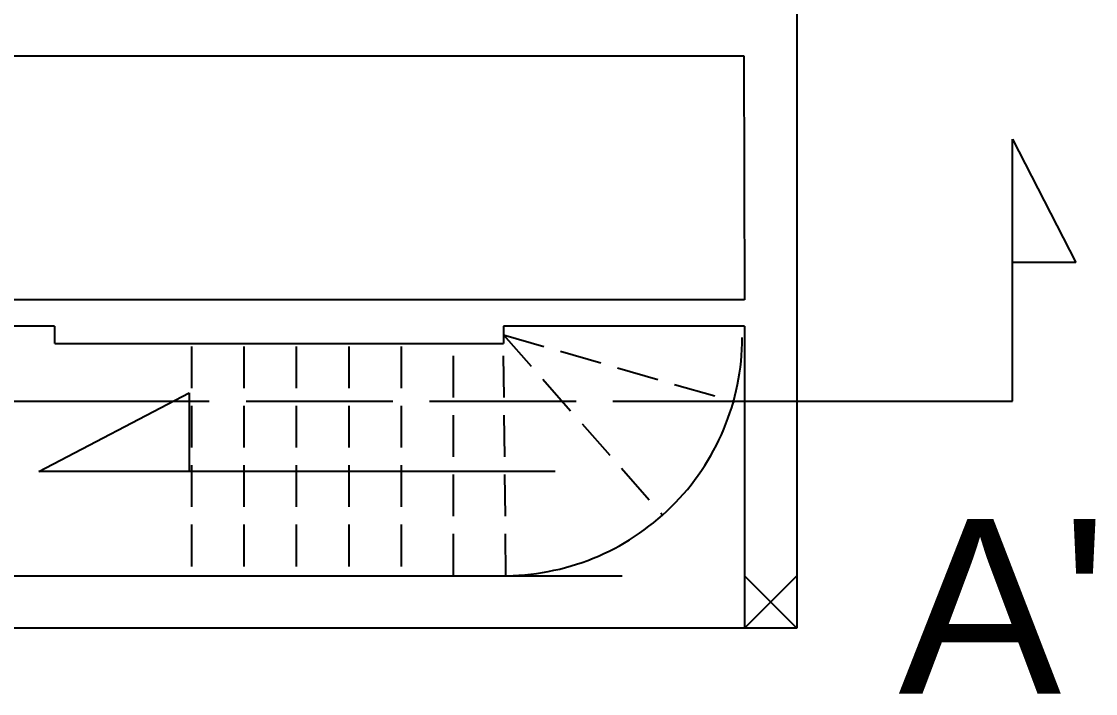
# Model space of a CAD drawing. Header units: millimetres. Extents: x 1251.1 to 1334.1, y 1577.6 to 1641.3.
# Drawn here: x 1307.01 to 1313.15, y 1610.08 to 1613.93 of the extents above; entities that cross this region are included whole.
import ezdxf

# ---------------------------------------------------------------- set-up
doc = ezdxf.new("R2010")
doc.units = ezdxf.units.MM
doc.linetypes.add('ACAD_ISO02W100', pattern=[15, 12, -3])
doc.layers.add('MURATURA', color=140, linetype='Continuous')
doc.styles.get("Standard").update_dxf_attribs({"font": 'Arial.ttf'})

msp = doc.modelspace()

# ---------------------------------------------------------------- hatches: boundary and pattern name
at = {"layer": 'MURATURA'}
h = msp.add_hatch(dxfattribs=at)
h.set_pattern_fill('AR-B816C', color=0, scale=0.66)
h.paths.add_polyline_path([(1311.142, 1613.7292), (1306.4905, 1613.7292), (1306.4905, 1613.38), (1306.4905, 1612.68), (1306.4905, 1612.63), (1306.4905, 1612.3308), (1311.1456, 1612.3308)])
h = msp.add_hatch(dxfattribs=at)
h.set_pattern_fill('ANGLE', color=256)
h.set_pattern_definition([(0, (23.289, -0.092), (0, 6.985), [5.08, -1.905]), (90, (23.289, -0.092), (-6.985, 4e-16), [5.08, -1.905])])
h.paths.add_polyline_path([(1307.9656, 1611.7984), (1307.1055, 1611.348), (1307.9656, 1611.348)])

# ---------------------------------------------------------------- linework, layer by layer
for p, q in [((1311.4456, 1620.4513), (1311.4456, 1610.4513)), ((1306.4905, 1613.7292), (1311.142, 1613.7292)), ((1311.142, 1613.7292), (1311.1456, 1612.3308)), ((1311.1456, 1612.3308), (1306.4905, 1612.3308)), ((1307.1954, 1612.1808), (1306.3405, 1612.1808)), ((1307.1954, 1612.1808), (1307.1954, 1612.0808)), ((1309.7656, 1612.1808), (1309.7656, 1612.0808)), ((1311.1456, 1612.1808), (1309.7656, 1612.1808)), ((1311.1456, 1612.1808), (1311.1456, 1610.7513)), ((1307.1982, 1612.0808), (1309.7656, 1612.0808)), ((1307.1055, 1611.348), (1307.9656, 1611.7984)), ((1307.9656, 1611.7984), (1307.9656, 1611.348)), ((1310.0605, 1611.348), (1307.1055, 1611.348)), ((1311.4456, 1610.4513), (1298.4456, 1610.4513))]:
    msp.add_line(p, q, dxfattribs=at)
at = {"layer": 'MURATURA', "linetype": 'ACAD_ISO02W100'}
for p, q in [((1312.6797, 1611.7513), (1312.6797, 1613.2513)), ((1312.6797, 1613.2513), (1313.0416, 1612.5449)), ((1313.0416, 1612.5449), (1312.6797, 1612.5449)), ((1295.6918, 1611.7513), (1312.6797, 1611.7513)), ((1298.4456, 1610.7513), (1311.4456, 1610.7513)), ((1311.1456, 1610.7513), (1311.4456, 1610.4513)), ((1311.4456, 1610.7513), (1311.1456, 1610.4513))]:
    msp.add_line(p, q, dxfattribs=at)
at = {"layer": 'MURATURA', "linetype": 'ByBlock'}
msp.add_line((1311.1456, 1612.1808), (1311.1456, 1610.4513), dxfattribs=at)
at = {"layer": 'MURATURA', "linetype": 'ACAD_ISO02W100', "ltscale": 0.02}
for p, q in [((1309.7656, 1612.1308), (1310.6722, 1611.1041)), ((1309.7656, 1612.1308), (1311.09, 1611.7473)), ((1307.9798, 1612.0647), (1307.9798, 1610.7513)), ((1308.2798, 1612.0647), (1308.2798, 1610.7513)), ((1308.5798, 1612.0647), (1308.5798, 1610.7513)), ((1308.8798, 1612.0647), (1308.8798, 1610.7513)), ((1309.1798, 1612.0647), (1309.1798, 1610.7513)), ((1309.4798, 1610.7513), (1309.4798, 1612.0647)), ((1309.7798, 1610.7513), (1309.7656, 1612.0808))]:
    msp.add_line(p, q, dxfattribs=at)
at = {"layer": 'MURATURA', "linetype": 'ACAD_ISO02W100', "ltscale": 0.07}
msp.add_line((1295.6918, 1611.7513), (1312.6797, 1611.7513), dxfattribs=at)
at = {"layer": 'MURATURA'}
msp.add_arc((1309.766, 1612.1174), 1.3663, 269.4233, 359.88399, dxfattribs=at)

# ---------------------------------------------------------------- texts
at = {"layer": 'MURATURA', "linetype": 'ACAD_ISO02W100', "insert": (1312.0264, 1611.0764), "char_height": 1, "attachment_point": 1}
msp.add_mtext_dynamic_manual_height_columns("A'", width=3.508068, gutter_width=12.5, heights=[0], dxfattribs=at)

doc.saveas('drawing.dxf')
